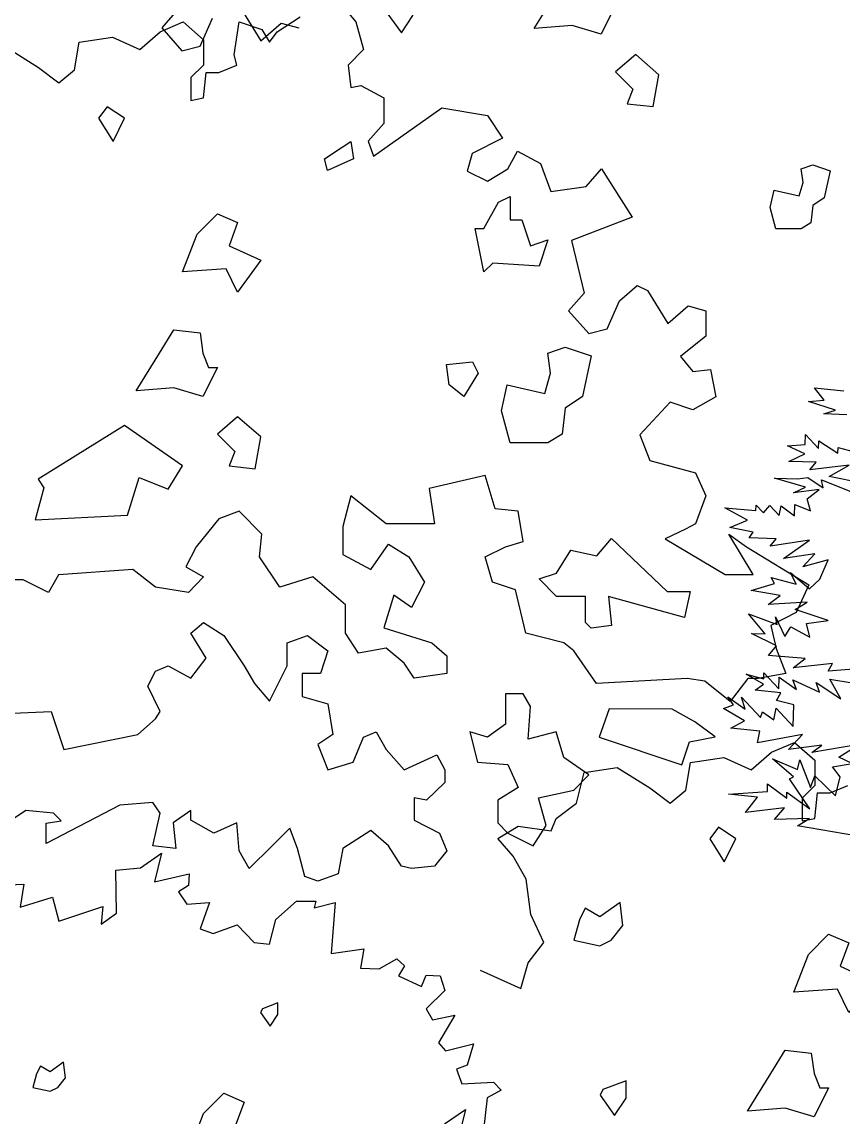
# Model space of a CAD drawing. Header units: inches. Extents: x -11 to 128, y 7 to 56.
# Drawn here: x 52.838 to 53.342, y 22.551 to 23.224 of the extents above; entities that cross this region are included whole.
import ezdxf

# ---------------------------------------------------------------- set-up
doc = ezdxf.new("R2010")
doc.units = ezdxf.units.IN
doc.header["$MEASUREMENT"] = 0
doc.layers.add('CAY', color=94, linetype='Continuous')
doc.layers.add('CAY-3', color=61, linetype='Continuous')
picture_1 = doc.add_image_def('image1.jpg', size_in_pixel=(1680, 1093))

# ---------------------------------------------------------------- blocks, each defined once
blk = doc.blocks.new('A$C76451831')
at = {"layer": 'CAY'}
for p, q in [((1288.9, 1909.2), (1320.1, 1922.7)), ((1320.1, 1922.7), (1347.8, 1898.6)), ((1178, 1895), (1223.4, 1902.1)), ((1223.4, 1902.1), (1261.1, 1885)), ((1261.1, 1885), (1288.9, 1909.2)), ((1033, 1881.5), (1077.8, 1888.5)), ((1077.8, 1888.5), (1122.6, 1860.8)), ((1171.5, 1857.3), (1178, 1895)), ((1347.8, 1898.6), (1347.8, 1863.8)), ((1022.3, 1839.6), (1033, 1881.5)), ((1122.6, 1860.8), (1150.3, 1839.6)), ((1150.3, 1839.6), (1171.5, 1857.3)), ((1347.8, 1863.8), (1330.7, 1846.6)), ((1369, 1853.7), (1393.2, 1863.8)), ((1330.7, 1846.6), (1330.7, 1815.4)), ((1347.8, 1818.9), (1351.4, 1853.7)), ((1351.4, 1853.7), (1369, 1853.7)), ((994.6, 1818.9), (1022.3, 1839.6)), ((987.6, 1801.8), (994.6, 1818.9)), ((1330.7, 1815.4), (1347.8, 1818.9)), ((915, 1791.2), (942.7, 1808.3)), ((942.7, 1808.3), (987.6, 1801.8)), ((935.7, 1767), (915, 1791.2)), ((953.4, 1735.8), (935.7, 1767)), ((959.8, 1687.4), (953.4, 1735.8)), ((977.5, 1649), (959.8, 1687.4)), ((956.3, 1621.3), (977.5, 1649)), ((946.3, 1586.5), (956.3, 1621.3)), ((890.9, 1611.3), (946.3, 1586.5)), ((3052.2, 1286.6), (3031, 1262.4)), ((3915.1, 501.1), (3898, 463.3)), ((3898, 463.3), (3863.2, 445.6)), ((3863.2, 445.6), (3870.3, 414.4)), ((3870.3, 414.4), (3883.8, 380.2)), ((3883.8, 380.2), (3846.1, 373.1)), ((3831.9, 373.1), (3807.8, 341.8)), ((3846.1, 373.1), (3831.9, 373.1))]:
    blk.add_line(p, q, dxfattribs=at)
for points in [[(1240.2, 1791.1), (1216.4, 1806.9), (1204.5, 1791.1), (1224.3, 1759.4)], [(1085.8, 1672.3), (1081.8, 1704), (1054.1, 1684.2), (1034.3, 1696), (1026.4, 1680.2), (1018.5, 1652.5), (1054.1, 1644.6), (1069.9, 1652.5)], [(1339.1, 1632.7), (1366.8, 1660.4), (1394.5, 1648.5), (1382.7, 1616.8), (1426.2, 1597), (1394.5, 1553.5), (1378.7, 1585.2), (1319.3, 1581.2)], [(5431.9, 1558.7), (5429.3, 1553.4), (5442.5, 1535), (5453, 1550.8), (5453, 1566.7)], [(1287.7, 1470.3), (1307.5, 1502), (1343.1, 1498), (1347, 1470.3), (1355, 1450.5), (1366.8, 1450.5), (1347, 1410.9), (1307.5, 1422.8), (1256, 1418.8)], [(5162.8, 1464.3), (5160.2, 1485.4), (5141.7, 1472.2), (5128.5, 1480.1), (5123.3, 1469.6), (5118, 1451.1), (5141.7, 1445.8), (5152.3, 1451.1)], [(1058.5, 1448.2), (1054.5, 1440.3), (1074.3, 1412.6), (1090.2, 1436.3), (1090.2, 1460.1)], [(5351.5, 1415.3), (5379.2, 1443), (5406.9, 1431.1), (5395, 1399.4), (5438.6, 1379.6), (5406.9, 1336.1), (5391, 1367.8), (5331.7, 1363.8)], [(3571.8, 1313.3), (3591.6, 1345), (3627.2, 1341), (3631.2, 1313.3), (3639.1, 1293.5), (3651, 1293.5), (3631.2, 1253.9), (3591.6, 1265.8), (3540.1, 1261.8)], [(3342.6, 1291.2), (3338.7, 1283.3), (3358.5, 1255.6), (3374.3, 1279.3), (3374.3, 1303.1)], [(3702.4, 1154.9), (3710.3, 1198.4), (3678.7, 1226.2), (3651, 1202.4), (3674.7, 1178.6), (3666.8, 1158.8)], [(3862.3, 1017), (3867.6, 1040.8), (3901.9, 1032.9), (3907.2, 1051.4), (3904.5, 1069.8), (3920.4, 1075.1), (3944.1, 1067.2), (3936.2, 1030.2), (3920.4, 1019.7), (3917.7, 995.9), (3904.5, 988), (3870.2, 988)]]:
    blk.add_lwpolyline(points, close=True, dxfattribs=at)
for points in [[(5063.9, 1727), (5106.1, 1729.1), (5100.9, 1697.5), (5145.2, 1711.2), (5153.6, 1678.5), (5213.7, 1698.6), (5211.6, 1674.3), (5232.7, 1689.1), (5231.6, 1748.1), (5265.4, 1751.3), (5293.9, 1771.3), (5284.4, 1732.3), (5331.8, 1742.9), (5330.8, 1727), (5317.1, 1718.6), (5328.7, 1701.7), (5359.3, 1703.8), (5346.6, 1668), (5364.5, 1661.6), (5397.2, 1673.2), (5420.4, 1649), (5441.5, 1646.9), (5450, 1680.6), (5478.4, 1705.9), (5504.8, 1705.9), (5502.7, 1696.5), (5531.2, 1703.8), (5525.9, 1634.2), (5570.2, 1640.6), (5566, 1614.2), (5591.3, 1613.1), (5615.5, 1626.8), (5626.1, 1617.3), (5617.7, 1603.6), (5649.3, 1588.9), (5655.6, 1604.7), (5674.6, 1603.6), (5680.9, 1583.6), (5655.6, 1558.3), (5664.1, 1543.5), (5694.7, 1549.8), (5672.5, 1511.9), (5682, 1501.3), (5720, 1510.8), (5711.5, 1481.3), (5696.8, 1476), (5704.1, 1456), (5747.4, 1458.1), (5757.9, 1447.5), (5738.9, 1437), (5733.7, 1392.7)], [(842.2, 1401.1), (870.6, 1421.1), (861.1, 1382.1)], [(3979.1, 158.1), (3899.4, 171.8), (3916.1, 181.6), (3868, 180.6), (3881.7, 196.4), (3828.5, 190.1), (3845, 210.9), (3805.3, 215), (3858.5, 218.6), (3858.8, 229), (3884.9, 209.5), (3885.2, 217.6), (3916.5, 195.2), (3888.5, 236.1), (3894, 238.6), (3865.5, 263.2), (3899.8, 248.8), (3902.6, 261.9), (3917.6, 224.2), (3923.1, 239.9), (3951.6, 212.6), (3957.9, 238.7), (3947.6, 252.6), (3974.4, 257.1), (3956.2, 265.5), (3983.5, 283.1), (3919.2, 272.2), (3932.7, 282.1), (3887.2, 276), (3906.5, 296.7), (3844.9, 285.2), (3848.2, 301.4), (3808.5, 305.5), (3827.4, 315.3), (3798.5, 332.2), (3812.3, 337.1), (3804.5, 348.3), (3827.9, 331.1), (3823.1, 347.6), (3848.9, 320), (3851.8, 327.6), (3867.3, 316.6), (3870.6, 332.4), (3893.7, 307.5), (3894.8, 337), (3871, 343.2), (3876.8, 353.5), (3842, 357.4), (3853.2, 365.2), (3829.6, 379.1), (3853.4, 372.9), (3853.7, 381), (3874.2, 359), (3874.8, 374.8), (3898.2, 358.2), (3893.2, 371.5), (3929.8, 354.3), (3925.3, 367.6), (3958.9, 345.2), (3944, 372.4), (4002.2, 362.7)], [(4011.2, 388.7), (3941.7, 383.4), (3947.5, 393.6), (3893.8, 387.8), (3910.1, 400.4), (3860, 404.8), (3870.8, 417.6), (3837, 434.6), (3855.6, 434), (3832.5, 461.5), (3871.9, 447), (3869.5, 457.5), (3882.2, 430.8), (3890.3, 443.7), (3916.6, 429.6), (3911.8, 448.3), (3941.4, 452.3), (3896.6, 467.5), (3912.8, 477.3), (3859.7, 474.2), (3876, 486.8), (3836.3, 493.6), (3868.4, 502.9), (3863.7, 511.2), (3897.8, 501.9), (3890.2, 518), (3916.2, 495.8), (3930.2, 508.9), (3941.6, 535.3), (3906.8, 525.6), (3923.3, 543.6), (3880.5, 537.4), (3915.8, 562.4), (3862.5, 553.9), (3870.5, 564), (3833.4, 565.3), (3839.1, 573.3), (3807.2, 579.8), (3831.5, 589.4), (3800.4, 606.4), (3842.9, 602.6), (3843.1, 610.3), (3853.2, 599.5), (3861.7, 609.7), (3874.4, 596.1), (3877.5, 609.1), (3895.6, 595.3), (3896.2, 611.2), (3917.2, 602.3), (3912.8, 618.8), (3929.1, 631.3), (3894, 627.1), (3910.6, 634.7), (3868.4, 647.1), (3900.1, 646), (3913.8, 647.7), (3934.6, 633.9), (3932.3, 644.8), (3976.9, 627)], [(3987.8, 640.2), (3942.8, 649.4), (3970.1, 664.8), (3916.4, 658.5), (3924.9, 668.7), (3887.8, 670), (3909.5, 680.1), (3885.8, 691.3), (3909.9, 693.2), (3910.4, 706.8), (3928.3, 687.6), (3928.7, 698), (3954.8, 681.2), (3955.1, 688.9), (3989.2, 680)], [(3967.1, 733.8), (3935.4, 734.9), (3951.4, 739.8), (3914.7, 752), (3936, 753.5), (3923, 770.3), (3962.8, 766.2)]]:
    blk.add_lwpolyline(points, dxfattribs=at)
at = {"layer": 'CAY-3'}
for p, q in [((3138.9, 1290.1), (3166.6, 1244.7)), ((3278.5, 1291.8), (3296.2, 1270.6)), ((3083.5, 1237.6), (3100.6, 1276)), ((3188.9, 1257), (3220.2, 1277.6)), ((3029.1, 1257), (3060.4, 1270.6)), ((3031, 1262.4), (3058.7, 1231.2)), ((3060.4, 1270.6), (3088.1, 1246.4)), ((3130, 1225.7), (3137, 1270.6)), ((3137, 1270.6), (3167.7, 1260.5)), ((3166.6, 1244.7), (3194.3, 1268.9)), ((3167.7, 1260.5), (3178.3, 1242.8)), ((3194.3, 1268.9), (3218.5, 1262.4)), ((3296.2, 1270.6), (3306.9, 1232.8)), ((2911.8, 1205.1), (2918.3, 1242.8)), ((2918.3, 1242.8), (2963.7, 1249.9)), ((2963.7, 1249.9), (3001.4, 1232.8)), ((3001.4, 1232.8), (3029.1, 1257)), ((3088.1, 1246.4), (3088.1, 1211.6)), ((3178.3, 1242.8), (3188.9, 1257)), ((2818.1, 1236.4), (2862.9, 1208.6)), ((3058.7, 1231.2), (3083.5, 1237.6)), ((3306.9, 1232.8), (3285.6, 1211.6)), ((3133.5, 1211.6), (3130, 1225.7)), ((2862.9, 1208.6), (2890.6, 1187.4)), ((2890.6, 1187.4), (2911.8, 1205.1)), ((3088.1, 1211.6), (3071, 1194.5)), ((3088.1, 1166.8), (3091.6, 1201.6)), ((3091.6, 1201.6), (3109.3, 1201.6)), ((3109.3, 1201.6), (3133.5, 1211.6)), ((3285.6, 1211.6), (3289.2, 1180.9)), ((3071, 1194.5), (3071, 1163.2)), ((3289.2, 1180.9), (3303.3, 1183.9)), ((3303.3, 1183.9), (3334.6, 1166.8)), ((3071, 1163.2), (3088.1, 1166.8)), ((3320.4, 1087.1), (3413.6, 1153.2)), ((3334.6, 1166.8), (3334.6, 1131.9)), ((3413.6, 1153.2), (3476.1, 1142.6)), ((3476.1, 1142.6), (3496.7, 1111.9)), ((3334.6, 1131.9), (3313.3, 1107.8)), ((3496.7, 1111.9), (3455.4, 1090.7)), ((3313.3, 1107.8), (3320.4, 1087.1)), ((3503.8, 1070), (3517.3, 1094.2)), ((3517.3, 1094.2), (3548.6, 1077.1)), ((3455.4, 1090.7), (3448.4, 1066.5)), ((3448.4, 1066.5), (3476.1, 1052.9)), ((3476.1, 1052.9), (3503.8, 1070)), ((3548.6, 1077.1), (3562.7, 1038.8)), ((3611.1, 1045.8), (3631.7, 1070)), ((3631.7, 1070), (3673.6, 1003.9)), ((3562.7, 1038.8), (3611.1, 1045.8)), ((3673.6, 1003.9), (3591, 972.1)), ((3591, 972.1), (3608.1, 900.1)), ((3608.1, 900.1), (3586.9, 875.9)), ((3656.5, 889.5), (3680.7, 910.2)), ((3680.7, 910.2), (3694.8, 903.7)), ((3694.8, 903.7), (3722.5, 858.3)), ((3639.4, 851.2), (3656.5, 889.5)), ((3586.9, 875.9), (3614.6, 844.7)), ((3722.5, 858.3), (3750.2, 882.4)), ((3750.2, 882.4), (3774.4, 875.9)), ((3774.4, 875.9), (3774.4, 841.1)), ((3614.6, 844.7), (3639.4, 851.2)), ((3774.4, 841.1), (3739.6, 813.4)), ((3739.6, 813.4), (3756.7, 792.8)), ((3756.7, 792.8), (3780.9, 795.7)), ((3780.9, 795.7), (3788, 758)), ((3725.5, 750.9), (3684.2, 706.1)), ((3756.7, 740.3), (3725.5, 750.9)), ((3788, 758), (3756.7, 740.3)), ((3684.2, 706.1), (3697.8, 671.3)), ((3697.8, 671.3), (3760.3, 654.2)), ((3473.1, 650.6), (3396.5, 632.9)), ((3486.7, 605.2), (3473.1, 650.6)), ((3760.3, 654.2), (3774.4, 622.9)), ((3396.5, 632.9), (3403.5, 584.6)), ((3289.2, 622.9), (3278.5, 581)), ((3337.5, 584.6), (3289.2, 622.9)), ((3774.4, 622.9), (3760.3, 584.6)), ((3137, 601.7), (3109.3, 591.6)), ((3167.7, 570.4), (3137, 601.7)), ((3517.9, 601.7), (3486.7, 605.2)), ((3525, 560.4), (3517.9, 601.7)), ((3109.3, 591.6), (3078.1, 553.3)), ((3403.5, 584.6), (3337.5, 584.6)), ((3760.3, 584.6), (3746.7, 577.5)), ((3164.8, 539.7), (3167.7, 570.4)), ((3278.5, 581), (3278.5, 542.7)), ((3746.7, 577.5), (3719, 563.9)), ((3839, 515.2), (3805.7, 570.4)), ((3805.7, 570.4), (3829.8, 553.3)), ((3316.9, 522), (3341, 556.8)), ((3341, 556.8), (3368.8, 539.7)), ((3500.8, 553.3), (3525, 560.4)), ((3719, 563.9), (3800.7, 515.2)), ((3078.1, 553.3), (3063.9, 525.6)), ((3192.5, 497.8), (3164.8, 539.7)), ((3278.5, 542.7), (3316.9, 522)), ((3368.8, 539.7), (3390, 504.9)), ((3473.1, 539.7), (3500.8, 553.3)), ((3483.1, 504.9), (3473.1, 539.7)), ((3829.8, 553.3), (3915.1, 501.1)), ((3063.9, 525.6), (3088.1, 512)), ((2890.2, 514.9), (2876.6, 490.8)), ((2991.4, 522), (2890.2, 514.9)), ((3022.7, 497.8), (2991.4, 522)), ((3088.1, 512), (3067.5, 490.8)), ((3237.3, 512), (3192.5, 497.8)), ((3282.1, 473.7), (3237.3, 512)), ((3800.7, 515.2), (3839, 515.2)), ((2841.8, 507.9), (2797, 507.9)), ((2876.6, 490.8), (2841.8, 507.9)), ((3067.5, 490.8), (3022.7, 497.8)), ((3390, 504.9), (3372.3, 470.1)), ((3514.4, 494.3), (3483.1, 504.9)), ((3528.5, 435.3), (3514.4, 494.3)), ((3348.1, 487.2), (3334.6, 442.4)), ((3372.3, 470.1), (3348.1, 487.2)), ((3282.1, 435.3), (3282.1, 473.7)), ((3071, 435.3), (3088.1, 449.5)), ((3088.1, 449.5), (3115.8, 431.8)), ((3091.6, 401.1), (3071, 435.3)), ((3299.8, 407.6), (3282.1, 435.3)), ((3334.6, 442.4), (3400, 421.8)), ((3580.4, 421.8), (3528.5, 435.3)), ((3115.8, 431.8), (3143.5, 390.5)), ((3202.5, 421.8), (3230.2, 431.8)), ((3202.5, 390.5), (3202.5, 421.8)), ((3230.2, 431.8), (3257.9, 411.1)), ((3400, 421.8), (3420.6, 404.1)), ((3594, 411.1), (3580.4, 421.8)), ((3257.9, 411.1), (3247.9, 379.9)), ((3337.5, 414.7), (3299.8, 407.6)), ((3362.3, 394), (3337.5, 414.7)), ((3625.2, 366.3), (3594, 411.1)), ((3022.7, 383.4), (3039.8, 390.5)), ((3039.8, 390.5), (3071, 373.4)), ((3071, 373.4), (3091.6, 401.1)), ((3143.5, 390.5), (3157.7, 366.3)), ((3178.3, 342.1), (3202.5, 390.5)), ((3375.8, 373.4), (3362.3, 394)), ((3420.6, 404.1), (3420.6, 379.9)), ((3012, 362.8), (3022.7, 383.4)), ((3223.1, 379.9), (3223.1, 348.6)), ((3247.9, 379.9), (3223.1, 379.9)), ((3420.6, 379.9), (3375.8, 373.4)), ((3029.1, 328), (3012, 362.8)), ((3157.7, 366.3), (3178.3, 342.1)), ((3748.8, 373.1), (3625.2, 366.3)), ((3773, 369.5), (3748.8, 373.1)), ((3807.8, 341.8), (3773, 369.5)), ((3223.1, 348.6), (3257.9, 338.6)), ((3257.9, 338.6), (3265, 296.7)), ((2744, 322.4), (2880.2, 328)), ((2880.2, 328), (2897.3, 276)), ((2998.5, 296.7), (3022.7, 317.9)), ((3022.7, 317.9), (3029.1, 328)), ((3306.9, 293.2), (3323.9, 300.2)), ((3323.9, 300.2), (3337.5, 276.1)), ((2897.3, 276), (2998.5, 296.7)), ((3265, 296.7), (3244.4, 283.1)), ((3292.7, 259), (3306.9, 293.2)), ((3244.4, 283.1), (3257.9, 248.3)), ((3337.5, 276.1), (3362.3, 248.3)), ((3257.9, 248.3), (3292.7, 259)), ((3362.3, 248.3), (3407.1, 269)), ((3407.1, 269), (3417.7, 248.3)), ((3417.7, 248.3), (3417.7, 231.2)), ((3417.7, 231.2), (3392.9, 207)), ((3375.8, 210), (3375.8, 179.3)), ((3392.9, 207), (3375.8, 210)), ((2973.7, 200), (2873.1, 147.5)), ((3019.1, 203.5), (2973.7, 200)), ((3029.1, 189.3), (3019.1, 203.5)), ((2845.4, 192.9), (2824.7, 178.7)), ((2883.1, 189.3), (2845.4, 192.9)), ((2893.7, 178.7), (2883.1, 189.3)), ((3019.1, 144.5), (3029.1, 189.3)), ((3071, 192.9), (3046.8, 175.8)), ((3071, 179.3), (3071, 192.9)), ((2873.1, 175.2), (2893.7, 178.7)), ((2873.1, 147.5), (2873.1, 175.2)), ((3046.8, 175.8), (3050.4, 141)), ((3102.3, 161.6), (3071, 179.3)), ((3133.5, 175.8), (3102.3, 161.6)), ((3137, 137.4), (3133.5, 175.8)), ((3206, 168.7), (3181.9, 144.5)), ((3216.6, 141), (3206, 168.7)), ((3316.9, 165.2), (3278.5, 141)), ((3341, 144.5), (3316.9, 165.2)), ((3375.8, 179.3), (3410.6, 161.6)), ((3410.6, 161.6), (3420.6, 137.4)), ((3050.4, 141), (3019.1, 144.5)), ((3150.6, 113.3), (3137, 137.4)), ((3181.9, 144.5), (3150.6, 113.3)), ((3226.7, 102.6), (3216.6, 141)), ((3278.5, 141), (3272.1, 106.2)), ((3358.7, 116.8), (3341, 144.5)), ((3420.6, 137.4), (3403.5, 116.8)), ((3272.1, 106.2), (3244.4, 96.1)), ((3372.3, 113.3), (3358.7, 116.8)), ((3403.5, 116.8), (3372.3, 113.3)), ((3244.4, 96.1), (3226.7, 102.6))]:
    blk.add_line(p, q, dxfattribs=at)
for points in [[(2980.4, 1138.9), (2956.7, 1154.8), (2944.8, 1138.9), (2964.6, 1107.2)], [(3277.4, 1099.3), (3289.2, 1107.2), (3293.2, 1083.5), (3257.6, 1067.6), (3253.6, 1083.5)], [(3491.1, 1024.1), (3507, 1032), (3507, 1000.3), (3522.8, 1000.3), (3534.7, 964.7), (3558.4, 972.6), (3546.6, 936.9), (3483.2, 940.9), (3471.3, 929), (3459.5, 988.4), (3471.3, 988.4)], [(3079.4, 980.5), (3107.1, 1008.2), (3134.8, 996.3), (3123, 964.7), (3166.5, 944.9), (3134.8, 901.3), (3119, 933), (3059.6, 929)], [(3027.9, 818.1), (3047.7, 849.8), (3083.4, 845.8), (3087.3, 818.1), (3095.2, 798.3), (3107.1, 798.3), (3087.3, 758.7), (3047.7, 770.6), (2996.3, 766.6)], [(3495.1, 738.9), (3503, 774.6), (3554.5, 762.7), (3562.4, 790.4), (3558.4, 818.1), (3582.2, 826), (3617.8, 814.2), (3605.9, 758.7), (3582.2, 742.9), (3578.2, 707.2), (3558.4, 695.3), (3507, 695.3)], [(3423.8, 774.6), (3419.9, 802.3), (3455.5, 806.2), (3463.4, 790.4), (3443.6, 758.7)], [(3039.8, 632), (3059.6, 663.7), (2980.4, 719.1), (2862.1, 645.5), (2870, 633.6), (2858.2, 590.1), (2984.4, 596.3), (3000.2, 647.8)], [(3158.6, 659.7), (3166.5, 703.3), (3134.8, 731), (3107.1, 707.2), (3130.9, 683.5), (3123, 663.7)], [(3570.3, 517.1), (3590.1, 548.8), (3625.7, 540.9), (3645.5, 564.6), (3721.6, 492.2), (3753.2, 492.2), (3745.3, 456.6), (3641.6, 485.4), (3645.5, 445.8), (3617.8, 441.9), (3609.9, 449.8), (3609.9, 485.4), (3570.3, 485.4), (3546.6, 509.2)], [(3535, 335), (3525, 352.1), (3500.8, 352.1), (3500.8, 310.9), (3476.1, 293.2), (3451.9, 300.2), (3462.5, 259), (3503.8, 255.4), (3517.9, 224.1), (3490.2, 207), (3490.2, 175.8), (3503.8, 161.6), (3538.6, 144.5), (3556.3, 172.2), (3545.6, 210), (3594, 220.6), (3614.6, 241.3), (3580.4, 265.4), (3569.8, 300.2), (3531.5, 290.2)], [(3728.2, 331.2), (3642.3, 331.5), (3628.8, 293.2), (3741.7, 255.1), (3752.3, 286.4), (3787.1, 293.5), (3759.4, 314.1)]]:
    blk.add_lwpolyline(points, close=True, dxfattribs=at)

msp = doc.modelspace()

# ---------------------------------------------------------------- block references
at = {"layer": 'CAY', "xscale": 0.0004489089019145984, "yscale": 0.0004489089019145984, "zscale": 0.0004489089019145984}
for p in [(51.56325, 22.65309), (50.54729, 21.91828), (52.71935, 21.91828)]:
    msp.add_blockref('A$C76451831', p, dxfattribs=at)

# ---------------------------------------------------------------- pictures from other files: only their frames are drawn
image = msp.add_image(picture_1, insert=(12.49661, 7.37723), size_in_units=(74.4025, 48.40591))
image.dxf.flags = 6

doc.saveas('drawing.dxf')
